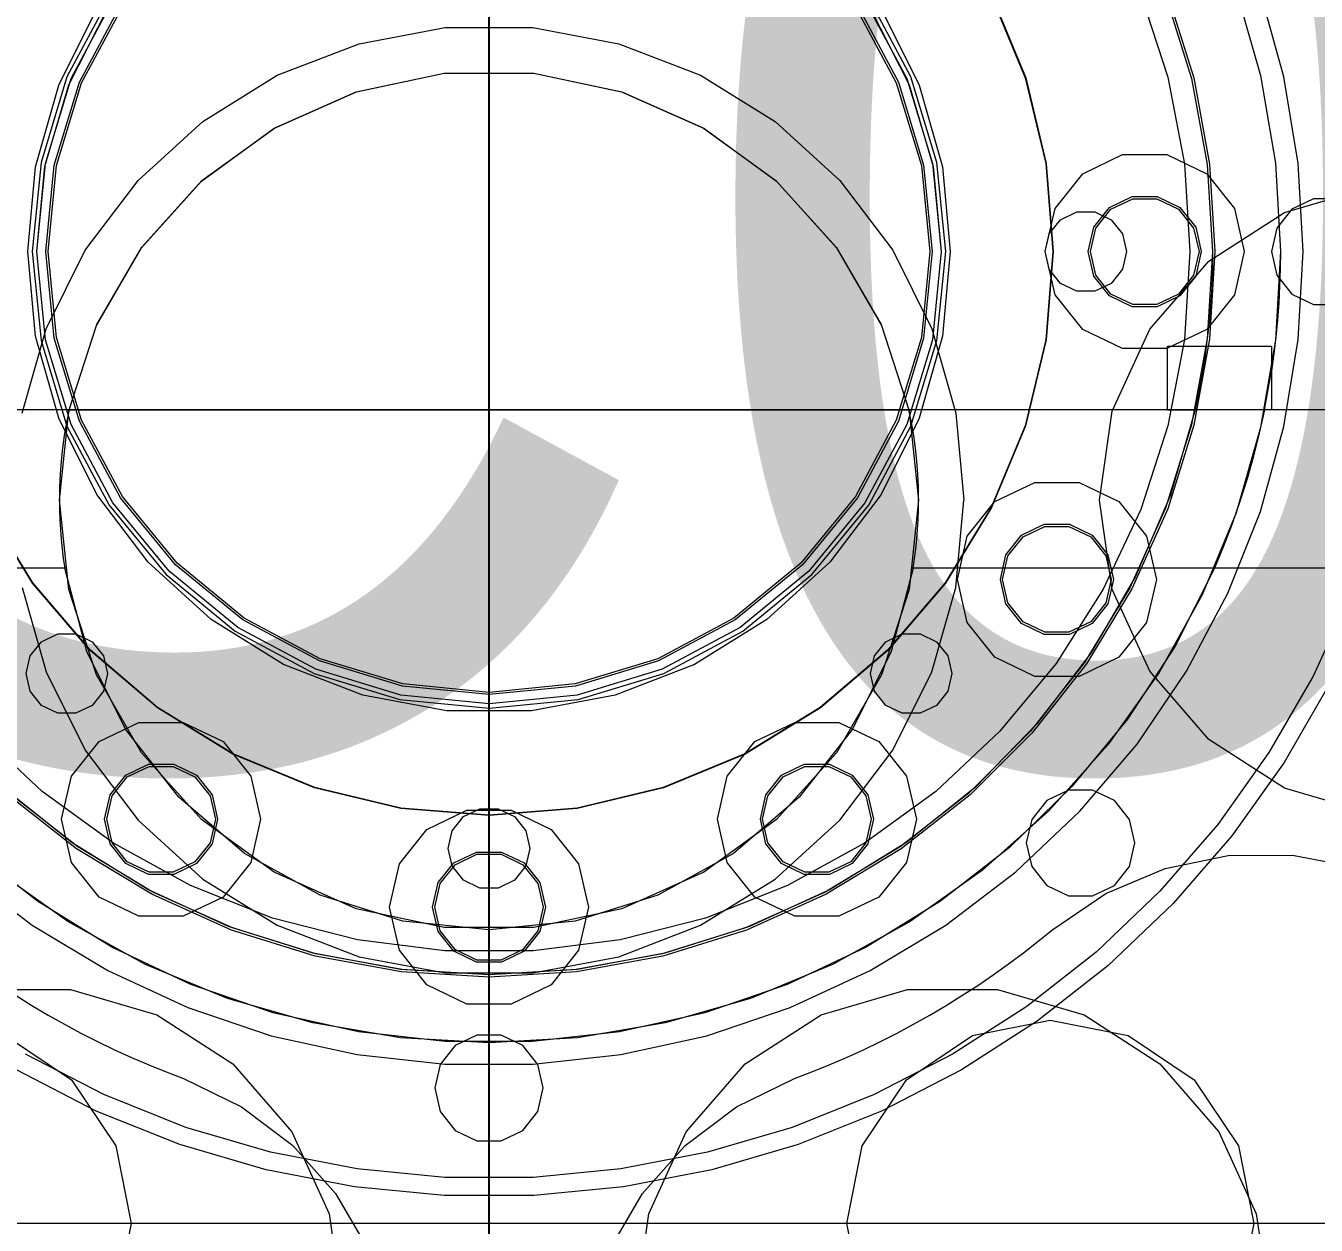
# Model space of a CAD drawing. Header units: millimetres. Extents: x -191664 to 191490, y -197311 to 10263.
# Drawn here: x 25225.8 to 25511.1, y 1509.6 to 1774.9 of the extents above; entities that cross this region are included whole.
import ezdxf

# ---------------------------------------------------------------- set-up
doc = ezdxf.new("R2010")
doc.units = ezdxf.units.MM
for name, color, linetype, lineweight in [('COTAS_O', 1, 'Continuous', 0), ('COTAS_P', 1, 'Continuous', 0), ('COTAS_USUARIO', 1, 'Continuous', 0), ('lateral_briquetadora', 7, 'Continuous', 0), ('TEXTOS', 4, 'Continuous', 0)]:
    doc.layers.add(name, color=color, linetype=linetype, lineweight=lineweight)
doc.dimstyles.new('PLANTA_100', dxfattribs={"dimtxt": 250, "dimasz": 150, "dimexe": 150, "dimexo": 80, "dimgap": 100, "dimtad": 1, "dimtih": 1, "dimtoh": 1, "dimdec": 1, "dimdsep": 46, "dimcen": 0.09, "dimclrd": 1, "dimclre": 1, "dimclrt": 1, "dimadec": 0, "dimazin": 0, "dimtfac": 1, "dimtdec": 4, "dimtofl": 0, "dimtmove": 0, "dimatfit": 3, "dimfxl": 1, "dimtolj": 1, "dimtzin": 0, "dimarcsym": 0})

# ---------------------------------------------------------------- blocks, each defined once
blk = doc.blocks.new('*D7')
at = {"layer": 'COTAS_P', "color": 1, "lineweight": -2, "transparency": 16777216}
for p, q in [((25334.81, 3271.57), (25080.53, 4103.58)), ((16187.4, 1228.91), (24980.92, 3916.29)), ((16254.38, 496.51), (16000.11, 1328.52))]:
    blk.add_line(p, q, dxfattribs=at)
at = {"layer": 'COTAS_P', "color": 1, "transparency": 16777216}
for points in [[(24973.62, 3940.2), (24988.23, 3892.38), (25124.37, 3960.13)], [(16180.1, 1252.82), (16194.71, 1205), (16043.95, 1185.07)]]:
    blk.add_solid(points, dxfattribs=at)
at = {"layer": 'Defpoints', "color": 0, "transparency": 16777216}
for p in [(25124.37, 3960.13), (25358.19, 3195.06), (16277.76, 420)]:
    blk.add_point(p, dxfattribs=at)
blk = doc.blocks.new('*D8')
at = {"layer": 'COTAS_P', "color": 1, "lineweight": -2, "transparency": 16777216}
for p, q in [((25128.19, 1262), (25128.19, 2132)), ((27628.19, 1262), (27628.19, 2132)), ((25278.19, 1982), (27478.19, 1982))]:
    blk.add_line(p, q, dxfattribs=at)
at = {"layer": 'COTAS_P', "color": 1, "transparency": 16777216}
for points in [[(25278.19, 2007), (25278.19, 1957), (25128.19, 1982)], [(27478.19, 2007), (27478.19, 1957), (27628.19, 1982)]]:
    blk.add_solid(points, dxfattribs=at)
at = {"layer": 'Defpoints', "color": 0, "transparency": 16777216}
for p in [(27628.19, 1982), (25128.19, 1182), (27628.19, 1182)]:
    blk.add_point(p, dxfattribs=at)
blk = doc.blocks.new('*D18')
at = {"layer": 'COTAS_O', "color": 1, "lineweight": -2, "transparency": 16777216}
for p, q in [((24708.19, 2300), (25478.19, 2300)), ((25328.19, 150), (25328.19, 2150)), ((24708.19, 0), (25478.19, 0))]:
    blk.add_line(p, q, dxfattribs=at)
at = {"layer": 'COTAS_O', "color": 1, "transparency": 16777216}
for points in [[(25303.19, 2150), (25353.19, 2150), (25328.19, 2300)], [(25303.19, 150), (25353.19, 150), (25328.19, 0)]]:
    blk.add_solid(points, dxfattribs=at)
at = {"layer": 'Defpoints', "color": 0, "transparency": 16777216}
for p in [(24628.19, 2300), (25328.19, 2300), (24628.19, 0)]:
    blk.add_point(p, dxfattribs=at)
blk = doc.blocks.new('*D101')
at = {"layer": 'COTAS_USUARIO', "color": 1, "lineweight": -2, "transparency": 16777216}
for p, q in [((25328.19, 1805), (25328.19, 3075)), ((26128.19, 1805), (26128.19, 3075)), ((25478.19, 2925), (25978.19, 2925))]:
    blk.add_line(p, q, dxfattribs=at)
at = {"layer": 'COTAS_USUARIO', "color": 1, "transparency": 16777216}
for points in [[(25478.19, 2950), (25478.19, 2900), (25328.19, 2925)], [(25978.19, 2950), (25978.19, 2900), (26128.19, 2925)]]:
    blk.add_solid(points, dxfattribs=at)
at = {"layer": 'Defpoints', "color": 0, "transparency": 16777216}
for p in [(26128.19, 2925), (25328.19, 1725), (26128.19, 1725)]:
    blk.add_point(p, dxfattribs=at)

msp = doc.modelspace()

# ---------------------------------------------------------------- linework, layer by layer
at = {"layer": 'lateral_briquetadora', "color": 9, "true_color": 0xb9c3c2}
for p, q in [((25244.21, 1781.11), (25234.87, 1763.65)), ((25235.8, 1763.27), (25245.04, 1780.56)), ((25411.33, 1780.56), (25420.57, 1763.27)), ((25421.5, 1763.65), (25412.17, 1781.11)), ((25439.31, 1781.47), (25446.76, 1763.43)), ((25439.41, 1781.49), (25446.86, 1763.45)), ((25472.3, 1782.06), (25478.32, 1763.55)), ((25478.26, 1781.91), (25484.02, 1763.41)), ((25503.98, 1763.69), (25498.76, 1782.47)), ((25233.07, 1761.85), (25241.46, 1778.7)), ((25235.25, 1761.91), (25243.84, 1778.72)), ((25237.65, 1762.5), (25246.7, 1779.45)), ((25238.11, 1762.31), (25247.12, 1779.17)), ((25409.25, 1779.17), (25418.26, 1762.31)), ((25409.67, 1779.45), (25418.73, 1762.5)), ((25412.53, 1778.72), (25421.12, 1761.91)), ((25414.91, 1778.7), (25423.3, 1761.85)), ((25299.45, 1770.99), (25318.5, 1774.55)), ((25318.5, 1774.55), (25337.87, 1774.55)), ((25337.87, 1774.55), (25356.92, 1770.99)), ((25281.38, 1763.99), (25299.45, 1770.99)), ((25356.92, 1770.99), (25374.99, 1763.99)), ((25234.87, 1763.65), (25229.13, 1744.7)), ((25264.91, 1753.79), (25281.38, 1763.99)), ((25374.99, 1763.99), (25391.46, 1753.79)), ((25427.25, 1744.7), (25421.5, 1763.65)), ((25446.76, 1763.43), (25451.31, 1744.46)), ((25446.86, 1763.45), (25451.41, 1744.46)), ((25478.32, 1763.55), (25481.96, 1744.43)), ((25484.02, 1763.41), (25487.52, 1744.35)), ((25507.13, 1744.46), (25503.98, 1763.69)), ((25227.92, 1743.74), (25233.07, 1761.85)), ((25229.97, 1743.79), (25235.25, 1761.91)), ((25230.11, 1744.51), (25235.8, 1763.27)), ((25232.07, 1744.12), (25237.65, 1762.5)), ((25232.56, 1744.02), (25238.11, 1762.31)), ((25418.26, 1762.31), (25423.81, 1744.02)), ((25418.73, 1762.5), (25424.3, 1744.12)), ((25420.57, 1763.27), (25426.27, 1744.51)), ((25421.12, 1761.91), (25426.41, 1743.79)), ((25423.3, 1761.85), (25428.45, 1743.74)), ((25250.59, 1740.74), (25264.91, 1753.79)), ((25391.46, 1753.79), (25405.78, 1740.74)), ((25459.47, 1742.2), (25468.29, 1746.45)), ((25468.29, 1746.45), (25478.08, 1746.45)), ((25478.08, 1746.45), (25486.9, 1742.2)), ((25226.19, 1725), (25227.92, 1743.74)), ((25229.13, 1744.7), (25227.19, 1725)), ((25228.19, 1725), (25230.11, 1744.51)), ((25228.19, 1725), (25229.97, 1743.79)), ((25230.19, 1725), (25232.07, 1744.12)), ((25230.69, 1725), (25232.56, 1744.02)), ((25423.81, 1744.02), (25425.69, 1725)), ((25424.3, 1744.12), (25426.19, 1725)), ((25426.27, 1744.51), (25428.19, 1725)), ((25426.41, 1743.79), (25428.19, 1725)), ((25429.19, 1725), (25427.25, 1744.7)), ((25428.45, 1743.74), (25430.19, 1725)), ((25451.31, 1744.46), (25452.84, 1725)), ((25451.41, 1744.46), (25452.94, 1725)), ((25481.96, 1744.43), (25483.19, 1725)), ((25487.52, 1744.35), (25488.69, 1725)), ((25508.19, 1725), (25507.13, 1744.46)), ((25238.91, 1725.28), (25250.59, 1740.74)), ((25405.78, 1740.74), (25417.46, 1725.28)), ((25453.37, 1734.55), (25459.47, 1742.2)), ((25486.9, 1742.2), (25493.01, 1734.55)), ((25504.11, 1733.67), (25523.22, 1739.29)), ((25465.39, 1734.77), (25470.41, 1737.19)), ((25465.7, 1734.38), (25470.52, 1736.7)), ((25470.41, 1737.19), (25475.97, 1737.19)), ((25470.52, 1736.7), (25475.86, 1736.7)), ((25475.86, 1736.7), (25480.67, 1734.38)), ((25475.97, 1737.19), (25480.98, 1734.77)), ((25510.52, 1736.7), (25505.7, 1734.38)), ((25515.86, 1736.7), (25510.52, 1736.7)), ((25451.19, 1725), (25453.37, 1734.55)), ((25452.08, 1728.9), (25454.58, 1732.04)), ((25454.58, 1732.04), (25458.18, 1733.77)), ((25458.18, 1733.77), (25462.19, 1733.77)), ((25461.92, 1730.42), (25465.39, 1734.77)), ((25462.19, 1733.77), (25465.8, 1732.04)), ((25462.37, 1730.21), (25465.7, 1734.38)), ((25465.8, 1732.04), (25468.3, 1728.9)), ((25480.67, 1734.38), (25484, 1730.21)), ((25480.98, 1734.77), (25484.45, 1730.42)), ((25487.35, 1722.9), (25504.11, 1733.67)), ((25493.01, 1734.55), (25495.19, 1725)), ((25505.7, 1734.38), (25502.37, 1730.21)), ((25460.69, 1725), (25461.92, 1730.42)), ((25461.19, 1725), (25462.37, 1730.21)), ((25484, 1730.21), (25485.19, 1725)), ((25484.45, 1730.42), (25485.69, 1725)), ((25502.37, 1730.21), (25501.19, 1725)), ((25451.19, 1725), (25452.08, 1728.9)), ((25468.3, 1728.9), (25469.19, 1725)), ((25227.92, 1706.26), (25226.19, 1725)), ((25227.19, 1725), (25229.13, 1705.3)), ((25230.11, 1705.49), (25228.19, 1725)), ((25232.07, 1705.88), (25230.19, 1725)), ((25230.28, 1707.93), (25238.91, 1725.28)), ((25232.56, 1705.98), (25230.69, 1725)), ((25417.46, 1725.28), (25426.1, 1707.93)), ((25425.69, 1725), (25423.81, 1705.98)), ((25426.19, 1725), (25424.3, 1705.88)), ((25428.19, 1725), (25426.27, 1705.49)), ((25427.25, 1705.3), (25429.19, 1725)), ((25430.19, 1725), (25428.45, 1706.26)), ((25453.37, 1715.45), (25451.19, 1725)), ((25452.08, 1721.1), (25451.19, 1725)), ((25452.84, 1725), (25451.3, 1705.5)), ((25452.94, 1725), (25451.4, 1705.48)), ((25461.92, 1719.58), (25460.69, 1725)), ((25462.37, 1719.79), (25461.19, 1725)), ((25469.19, 1725), (25468.3, 1721.1)), ((25483.19, 1725), (25481.96, 1705.57)), ((25485.19, 1725), (25484, 1719.79)), ((25485.69, 1725), (25484.45, 1719.58)), ((25488.69, 1725), (25487.52, 1705.65)), ((25495.19, 1725), (25493.01, 1715.45)), ((25501.19, 1725), (25502.37, 1719.79)), ((25507.13, 1705.54), (25508.19, 1725)), ((25454.58, 1717.96), (25452.08, 1721.1)), ((25468.3, 1721.1), (25465.8, 1717.96)), ((25474.3, 1707.84), (25487.35, 1722.9)), ((25458.18, 1716.23), (25454.58, 1717.96)), ((25465.39, 1715.23), (25461.92, 1719.58)), ((25465.8, 1717.96), (25462.19, 1716.23)), ((25465.7, 1715.62), (25462.37, 1719.79)), ((25484, 1719.79), (25480.67, 1715.62)), ((25484.45, 1719.58), (25480.98, 1715.23)), ((25502.37, 1719.79), (25505.7, 1715.62)), ((25459.47, 1707.8), (25453.37, 1715.45)), ((25462.19, 1716.23), (25458.18, 1716.23)), ((25470.41, 1712.81), (25465.39, 1715.23)), ((25470.52, 1713.3), (25465.7, 1715.62)), ((25480.67, 1715.62), (25475.86, 1713.3)), ((25480.98, 1715.23), (25475.97, 1712.81)), ((25493.01, 1715.45), (25486.9, 1707.8)), ((25505.7, 1715.62), (25510.52, 1713.3)), ((25475.97, 1712.81), (25470.41, 1712.81)), ((25475.86, 1713.3), (25470.52, 1713.3)), ((25510.52, 1713.3), (25515.86, 1713.3)), ((25224.97, 1689.29), (25230.28, 1707.93)), ((25426.1, 1707.93), (25431.4, 1689.29)), ((25468.29, 1703.55), (25459.47, 1707.8)), ((25466.02, 1689.72), (25474.3, 1707.84)), ((25486.9, 1707.8), (25478.08, 1703.55)), ((25233.07, 1688.15), (25227.92, 1706.26)), ((25229.13, 1705.3), (25234.87, 1686.35)), ((25235.8, 1686.73), (25230.11, 1705.49)), ((25237.65, 1687.5), (25232.07, 1705.88)), ((25238.11, 1687.69), (25232.56, 1705.98)), ((25423.81, 1705.98), (25418.26, 1687.69)), ((25424.3, 1705.88), (25418.73, 1687.5)), ((25426.27, 1705.49), (25420.57, 1686.73)), ((25421.5, 1686.35), (25427.25, 1705.3)), ((25428.45, 1706.26), (25423.3, 1688.15)), ((25451.3, 1705.5), (25446.74, 1686.48)), ((25451.4, 1705.48), (25446.83, 1686.45)), ((25478.08, 1703.55), (25468.29, 1703.55)), ((25481.96, 1705.57), (25478.32, 1686.45)), ((25487.52, 1705.65), (25484.02, 1686.59)), ((25503.98, 1686.31), (25507.13, 1705.54)), ((25431.4, 1689.29), (25433.19, 1670)), ((25463.19, 1670), (25466.02, 1689.72)), ((25241.46, 1671.3), (25233.07, 1688.15)), ((25234.87, 1686.35), (25244.21, 1668.89)), ((25245.04, 1669.44), (25235.8, 1686.73)), ((25246.7, 1670.55), (25237.65, 1687.5)), ((25247.12, 1670.83), (25238.11, 1687.69)), ((25418.26, 1687.69), (25409.25, 1670.83)), ((25418.73, 1687.5), (25409.67, 1670.55)), ((25420.57, 1686.73), (25411.33, 1669.44)), ((25412.17, 1668.89), (25421.5, 1686.35)), ((25423.3, 1688.15), (25414.91, 1671.3)), ((25446.74, 1686.48), (25439.25, 1668.41)), ((25446.83, 1686.45), (25439.34, 1668.36)), ((25478.32, 1686.45), (25472.3, 1667.94)), ((25484.02, 1686.59), (25478.26, 1668.09)), ((25498.76, 1667.53), (25503.98, 1686.31)), ((25440.04, 1669.7), (25448.86, 1673.95)), ((25448.86, 1673.95), (25458.66, 1673.95)), ((25458.66, 1673.95), (25467.48, 1669.7)), ((25252.81, 1656.28), (25241.46, 1671.3)), ((25257.48, 1654.29), (25245.04, 1669.44)), ((25258.89, 1655.7), (25246.7, 1670.55)), ((25259.24, 1656.06), (25247.12, 1670.83)), ((25409.25, 1670.83), (25397.13, 1656.06)), ((25409.67, 1670.55), (25397.48, 1655.7)), ((25411.33, 1669.44), (25398.9, 1654.29)), ((25414.91, 1671.3), (25403.57, 1656.28)), ((25431.4, 1650.71), (25433.19, 1670)), ((25433.94, 1662.05), (25440.04, 1669.7)), ((25466.02, 1650.28), (25463.19, 1670)), ((25467.48, 1669.7), (25473.58, 1662.05)), ((25227.26, 1651.67), (25217.03, 1668.36)), ((25227.34, 1651.73), (25217.12, 1668.41)), ((25244.21, 1668.89), (25256.77, 1653.58)), ((25399.6, 1653.58), (25412.17, 1668.89)), ((25439.25, 1668.41), (25429.03, 1651.73)), ((25439.34, 1668.36), (25429.11, 1651.67)), ((25472.3, 1667.94), (25464.01, 1650.33)), ((25478.26, 1668.09), (25470.3, 1650.41)), ((25491.55, 1649.42), (25498.76, 1667.53)), ((25445.97, 1662.27), (25450.98, 1664.69)), ((25446.28, 1661.88), (25451.09, 1664.2)), ((25450.98, 1664.69), (25456.54, 1664.69)), ((25451.09, 1664.2), (25456.43, 1664.2)), ((25456.43, 1664.2), (25461.24, 1661.88)), ((25456.54, 1664.69), (25461.55, 1662.27)), ((25431.76, 1652.5), (25433.94, 1662.05)), ((25442.5, 1657.92), (25445.97, 1662.27)), ((25442.95, 1657.71), (25446.28, 1661.88)), ((25461.24, 1661.88), (25464.57, 1657.71)), ((25461.55, 1662.27), (25465.02, 1657.92)), ((25473.58, 1662.05), (25475.76, 1652.5)), ((25441.26, 1652.5), (25442.5, 1657.92)), ((25465.02, 1657.92), (25466.26, 1652.5)), ((25266.72, 1643.6), (25252.81, 1656.28)), ((25273.74, 1643.52), (25258.89, 1655.7)), ((25274.02, 1643.93), (25259.24, 1656.06)), ((25397.13, 1656.06), (25382.35, 1643.93)), ((25397.48, 1655.7), (25382.63, 1643.52)), ((25403.57, 1656.28), (25389.66, 1643.6)), ((25441.76, 1652.5), (25442.95, 1657.71)), ((25464.57, 1657.71), (25465.76, 1652.5)), ((25256.77, 1653.58), (25272.07, 1641.02)), ((25272.63, 1641.85), (25257.48, 1654.29)), ((25398.9, 1654.29), (25383.74, 1641.85)), ((25384.3, 1641.02), (25399.6, 1653.58)), ((25433.94, 1642.95), (25431.76, 1652.5)), ((25442.5, 1647.08), (25441.26, 1652.5)), ((25442.95, 1647.29), (25441.76, 1652.5)), ((25465.76, 1652.5), (25464.57, 1647.29)), ((25466.26, 1652.5), (25465.02, 1647.08)), ((25475.76, 1652.5), (25473.58, 1642.95)), ((25224.97, 1650.71), (25230.28, 1632.07)), ((25239.98, 1636.79), (25227.26, 1651.67)), ((25240.05, 1636.86), (25227.34, 1651.73)), ((25429.03, 1651.73), (25416.33, 1636.86)), ((25429.11, 1651.67), (25416.4, 1636.79)), ((25426.1, 1632.07), (25431.4, 1650.71)), ((25464.01, 1650.33), (25453.58, 1633.89)), ((25470.3, 1650.41), (25460.28, 1633.83)), ((25474.3, 1632.16), (25466.02, 1650.28)), ((25482.42, 1632.2), (25491.55, 1649.42)), ((25445.97, 1642.73), (25442.5, 1647.08)), ((25446.28, 1643.12), (25442.95, 1647.29)), ((25464.57, 1647.29), (25461.24, 1643.12)), ((25465.02, 1647.08), (25461.55, 1642.73)), ((25518.5, 1648.81), (25510.4, 1631.06)), ((25282.72, 1633.69), (25266.72, 1643.6)), ((25290.87, 1634.92), (25274.02, 1643.93)), ((25382.35, 1643.93), (25365.5, 1634.92)), ((25389.66, 1643.6), (25373.65, 1633.69)), ((25272.07, 1641.02), (25289.54, 1631.69)), ((25289.92, 1632.61), (25272.63, 1641.85)), ((25290.68, 1634.46), (25273.74, 1643.52)), ((25382.63, 1643.52), (25365.69, 1634.46)), ((25383.74, 1641.85), (25366.45, 1632.61)), ((25366.84, 1631.69), (25384.3, 1641.02)), ((25440.04, 1635.3), (25433.94, 1642.95)), ((25450.98, 1640.31), (25445.97, 1642.73)), ((25451.09, 1640.8), (25446.28, 1643.12)), ((25456.43, 1640.8), (25451.09, 1640.8)), ((25461.24, 1643.12), (25456.43, 1640.8)), ((25461.55, 1642.73), (25456.54, 1640.31)), ((25473.58, 1642.95), (25467.48, 1635.3)), ((25226.74, 1635.57), (25229.24, 1638.7)), ((25229.24, 1638.7), (25232.85, 1640.44)), ((25232.85, 1640.44), (25236.85, 1640.44)), ((25236.85, 1640.44), (25240.46, 1638.7)), ((25240.46, 1638.7), (25242.96, 1635.57)), ((25413.42, 1635.57), (25415.91, 1638.7)), ((25415.91, 1638.7), (25419.52, 1640.44)), ((25419.52, 1640.44), (25423.53, 1640.44)), ((25423.53, 1640.44), (25427.14, 1638.7)), ((25427.14, 1638.7), (25429.63, 1635.57)), ((25456.54, 1640.31), (25450.98, 1640.31)), ((25225.85, 1631.66), (25226.74, 1635.57)), ((25254.86, 1624.08), (25239.98, 1636.79)), ((25254.92, 1624.16), (25240.05, 1636.86)), ((25242.96, 1635.57), (25243.85, 1631.66)), ((25416.33, 1636.86), (25401.45, 1624.16)), ((25416.4, 1636.79), (25401.51, 1624.08)), ((25412.52, 1631.66), (25413.42, 1635.57)), ((25429.63, 1635.57), (25430.52, 1631.66)), ((25448.86, 1631.05), (25440.04, 1635.3)), ((25467.48, 1635.3), (25458.66, 1631.05)), ((25300.27, 1626.89), (25282.72, 1633.69)), ((25308.68, 1626.92), (25289.92, 1632.61)), ((25309.07, 1628.88), (25290.68, 1634.46)), ((25309.17, 1629.37), (25290.87, 1634.92)), ((25365.5, 1634.92), (25347.21, 1629.37)), ((25365.69, 1634.46), (25347.31, 1628.88)), ((25366.45, 1632.61), (25347.7, 1626.92)), ((25373.65, 1633.69), (25356.1, 1626.89)), ((25453.58, 1633.89), (25441.18, 1618.9)), ((25460.28, 1633.83), (25448.32, 1618.57)), ((25471.48, 1616.07), (25482.42, 1632.2)), ((25487.35, 1617.1), (25474.3, 1632.16)), ((25226.74, 1627.76), (25225.85, 1631.66)), ((25230.28, 1632.07), (25238.91, 1614.72)), ((25243.85, 1631.66), (25242.96, 1627.76)), ((25289.54, 1631.69), (25308.48, 1625.94)), ((25328.19, 1627.5), (25309.17, 1629.37)), ((25347.21, 1629.37), (25328.19, 1627.5)), ((25347.89, 1625.94), (25366.84, 1631.69)), ((25413.42, 1627.76), (25412.52, 1631.66)), ((25417.46, 1614.72), (25426.1, 1632.07)), ((25430.52, 1631.66), (25429.63, 1627.76)), ((25458.66, 1631.05), (25448.86, 1631.05)), ((25510.4, 1631.06), (25500.64, 1614.17)), ((25229.24, 1624.63), (25226.74, 1627.76)), ((25242.96, 1627.76), (25240.46, 1624.63)), ((25318.78, 1623.44), (25300.27, 1626.89)), ((25328.19, 1625), (25308.68, 1626.92)), ((25328.19, 1627), (25309.07, 1628.88)), ((25347.31, 1628.88), (25328.19, 1627)), ((25347.7, 1626.92), (25328.19, 1625)), ((25356.1, 1626.89), (25337.6, 1623.44)), ((25415.91, 1624.63), (25413.42, 1627.76)), ((25429.63, 1627.76), (25427.14, 1624.63)), ((25513.95, 1629.23), (25504.01, 1612.01)), ((25232.85, 1622.89), (25229.24, 1624.63)), ((25240.46, 1624.63), (25236.85, 1622.89)), ((25271.55, 1613.85), (25254.86, 1624.08)), ((25271.6, 1613.94), (25254.92, 1624.16)), ((25308.48, 1625.94), (25328.19, 1624)), ((25328.19, 1624), (25347.89, 1625.94)), ((25401.45, 1624.16), (25384.78, 1613.94)), ((25401.51, 1624.08), (25384.82, 1613.85)), ((25419.52, 1622.89), (25415.91, 1624.63)), ((25427.14, 1624.63), (25423.53, 1622.89)), ((25236.85, 1622.89), (25232.85, 1622.89)), ((25241.97, 1616.63), (25250.79, 1620.87)), ((25250.79, 1620.87), (25260.58, 1620.87)), ((25260.58, 1620.87), (25269.4, 1616.63)), ((25337.6, 1623.44), (25318.78, 1623.44)), ((25386.97, 1616.63), (25395.79, 1620.87)), ((25395.79, 1620.87), (25405.58, 1620.87)), ((25405.58, 1620.87), (25414.4, 1616.63)), ((25423.53, 1622.89), (25419.52, 1622.89)), ((25229.39, 1605.57), (25215.2, 1618.9)), ((25441.18, 1618.9), (25426.99, 1605.57)), ((25448.32, 1618.57), (25434.62, 1604.86)), ((25235.87, 1608.97), (25241.97, 1616.63)), ((25269.4, 1616.63), (25275.51, 1608.97)), ((25380.87, 1608.97), (25386.97, 1616.63)), ((25414.4, 1616.63), (25420.51, 1608.97)), ((25458.87, 1601.21), (25471.48, 1616.07)), ((25504.11, 1606.33), (25487.35, 1617.1)), ((25238.91, 1614.72), (25250.59, 1599.26)), ((25289.64, 1606.36), (25271.55, 1613.85)), ((25289.67, 1606.45), (25271.6, 1613.94)), ((25384.78, 1613.94), (25366.71, 1606.45)), ((25384.82, 1613.85), (25366.74, 1606.36)), ((25405.78, 1599.26), (25417.46, 1614.72)), ((25500.64, 1614.17), (25489.33, 1598.28)), ((25247.89, 1609.2), (25252.91, 1611.61)), ((25248.2, 1608.81), (25253.02, 1611.13)), ((25252.91, 1611.61), (25258.47, 1611.61)), ((25253.02, 1611.13), (25258.36, 1611.13)), ((25258.36, 1611.13), (25263.17, 1608.81)), ((25258.47, 1611.61), (25263.48, 1609.2)), ((25392.89, 1609.2), (25397.91, 1611.61)), ((25393.2, 1608.81), (25398.02, 1611.13)), ((25397.91, 1611.61), (25403.47, 1611.61)), ((25398.02, 1611.13), (25403.36, 1611.13)), ((25403.36, 1611.13), (25408.17, 1608.81)), ((25403.47, 1611.61), (25408.48, 1609.2)), ((25504.01, 1612.01), (25492.47, 1595.8)), ((25233.69, 1599.43), (25235.87, 1608.97)), ((25244.42, 1604.85), (25247.89, 1609.2)), ((25244.87, 1604.63), (25248.2, 1608.81)), ((25263.17, 1608.81), (25266.5, 1604.63)), ((25263.48, 1609.2), (25266.95, 1604.85)), ((25275.51, 1608.97), (25277.69, 1599.43)), ((25308.69, 1601.88), (25289.67, 1606.45)), ((25366.71, 1606.45), (25347.69, 1601.88)), ((25378.69, 1599.43), (25380.87, 1608.97)), ((25389.42, 1604.85), (25392.89, 1609.2)), ((25389.87, 1604.63), (25393.2, 1608.81)), ((25408.17, 1608.81), (25411.5, 1604.63)), ((25408.48, 1609.2), (25411.95, 1604.85)), ((25420.51, 1608.97), (25422.69, 1599.43)), ((25237.01, 1592.91), (25221.76, 1604.86)), ((25245.13, 1594.13), (25229.39, 1605.57)), ((25243.19, 1599.43), (25244.42, 1604.85)), ((25243.69, 1599.43), (25244.87, 1604.63)), ((25266.5, 1604.63), (25267.69, 1599.43)), ((25266.95, 1604.85), (25268.19, 1599.43)), ((25308.67, 1601.79), (25289.64, 1606.36)), ((25366.74, 1606.36), (25347.7, 1601.79)), ((25388.19, 1599.43), (25389.42, 1604.85)), ((25388.69, 1599.43), (25389.87, 1604.63)), ((25426.99, 1605.57), (25411.24, 1594.13)), ((25411.5, 1604.63), (25412.69, 1599.43)), ((25411.95, 1604.85), (25413.19, 1599.43)), ((25434.62, 1604.86), (25419.36, 1592.91)), ((25456.33, 1605.88), (25451.52, 1603.57)), ((25461.67, 1605.88), (25456.33, 1605.88)), ((25466.48, 1603.57), (25461.67, 1605.88)), ((25523.22, 1600.71), (25504.11, 1606.33)), ((25328.19, 1600.25), (25308.67, 1601.79)), ((25328.19, 1600.35), (25308.69, 1601.88)), ((25314.47, 1597.2), (25323.29, 1601.45)), ((25322.58, 1600.04), (25326.18, 1601.77)), ((25323.29, 1601.45), (25333.08, 1601.45)), ((25326.18, 1601.77), (25330.19, 1601.77)), ((25347.69, 1601.88), (25328.19, 1600.35)), ((25347.7, 1601.79), (25328.19, 1600.25)), ((25330.19, 1601.77), (25333.8, 1600.04)), ((25333.08, 1601.45), (25341.9, 1597.2)), ((25444.72, 1587.81), (25458.87, 1601.21)), ((25451.52, 1603.57), (25448.19, 1599.39)), ((25469.81, 1599.39), (25466.48, 1603.57)), ((25235.87, 1589.88), (25233.69, 1599.43)), ((25244.42, 1594), (25243.19, 1599.43)), ((25244.87, 1594.22), (25243.69, 1599.43)), ((25250.59, 1599.26), (25264.91, 1586.21)), ((25267.69, 1599.43), (25266.5, 1594.22)), ((25268.19, 1599.43), (25266.95, 1594)), ((25277.69, 1599.43), (25275.51, 1589.88)), ((25320.08, 1596.9), (25322.58, 1600.04)), ((25333.8, 1600.04), (25336.3, 1596.9)), ((25380.87, 1589.88), (25378.69, 1599.43)), ((25389.42, 1594), (25388.19, 1599.43)), ((25389.87, 1594.22), (25388.69, 1599.43)), ((25391.46, 1586.21), (25405.78, 1599.26)), ((25412.69, 1599.43), (25411.5, 1594.22)), ((25413.19, 1599.43), (25411.95, 1594)), ((25422.69, 1599.43), (25420.51, 1589.88)), ((25448.19, 1599.39), (25447, 1594.19)), ((25471, 1594.19), (25469.81, 1599.39)), ((25489.33, 1598.28), (25476.55, 1583.53)), ((25308.37, 1589.55), (25314.47, 1597.2)), ((25319.19, 1593), (25320.08, 1596.9)), ((25336.3, 1596.9), (25337.19, 1593)), ((25341.9, 1597.2), (25348.01, 1589.55)), ((25492.47, 1595.8), (25479.45, 1580.77)), ((25253.6, 1582.88), (25237.01, 1592.91)), ((25247.89, 1589.65), (25244.42, 1594)), ((25248.2, 1590.04), (25244.87, 1594.22)), ((25262.19, 1584.75), (25245.13, 1594.13)), ((25266.5, 1594.22), (25263.17, 1590.04)), ((25266.95, 1594), (25263.48, 1589.65)), ((25320.08, 1589.1), (25319.19, 1593)), ((25320.39, 1589.77), (25325.41, 1592.19)), ((25325.41, 1592.19), (25330.97, 1592.19)), ((25330.97, 1592.19), (25335.98, 1589.77)), ((25337.19, 1593), (25336.3, 1589.1)), ((25392.89, 1589.65), (25389.42, 1594)), ((25393.2, 1590.04), (25389.87, 1594.22)), ((25411.24, 1594.13), (25394.18, 1584.75)), ((25419.36, 1592.91), (25402.77, 1582.88)), ((25411.5, 1594.22), (25408.17, 1590.04)), ((25411.95, 1594), (25408.48, 1589.65)), ((25447, 1594.19), (25448.19, 1588.98)), ((25469.81, 1588.98), (25471, 1594.19)), ((25241.97, 1582.23), (25235.87, 1589.88)), ((25252.91, 1587.24), (25247.89, 1589.65)), ((25253.02, 1587.73), (25248.2, 1590.04)), ((25263.17, 1590.04), (25258.36, 1587.73)), ((25263.48, 1589.65), (25258.47, 1587.24)), ((25275.51, 1589.88), (25269.4, 1582.23)), ((25306.19, 1580), (25308.37, 1589.55)), ((25316.92, 1585.42), (25320.39, 1589.77)), ((25317.37, 1585.21), (25320.7, 1589.38)), ((25320.7, 1589.38), (25325.52, 1591.7)), ((25325.52, 1591.7), (25330.86, 1591.7)), ((25330.86, 1591.7), (25335.67, 1589.38)), ((25335.67, 1589.38), (25339, 1585.21)), ((25335.98, 1589.77), (25339.45, 1585.42)), ((25348.01, 1589.55), (25350.19, 1580)), ((25386.97, 1582.23), (25380.87, 1589.88)), ((25397.91, 1587.24), (25392.89, 1589.65)), ((25398.02, 1587.73), (25393.2, 1590.04)), ((25408.17, 1590.04), (25403.36, 1587.73)), ((25408.48, 1589.65), (25403.47, 1587.24)), ((25420.51, 1589.88), (25414.4, 1582.23)), ((25477.71, 1588.55), (25491.64, 1591.41)), ((25491.64, 1591.41), (25505.85, 1591.5)), ((25505.85, 1591.5), (25519.8, 1588.82)), ((25211.66, 1587.81), (25227.17, 1576.02)), ((25258.47, 1587.24), (25252.91, 1587.24)), ((25258.36, 1587.73), (25253.02, 1587.73)), ((25322.58, 1585.96), (25320.08, 1589.1)), ((25336.3, 1589.1), (25333.8, 1585.96)), ((25403.47, 1587.24), (25397.91, 1587.24)), ((25403.36, 1587.73), (25398.02, 1587.73)), ((25429.2, 1576.02), (25444.72, 1587.81)), ((25448.19, 1588.98), (25451.52, 1584.8)), ((25464.62, 1583.03), (25477.71, 1588.55)), ((25466.48, 1584.8), (25469.81, 1588.98)), ((25280.29, 1577.59), (25262.19, 1584.75)), ((25264.91, 1586.21), (25281.38, 1576.01)), ((25315.69, 1580), (25316.92, 1585.42)), ((25316.19, 1580), (25317.37, 1585.21)), ((25326.18, 1584.23), (25322.58, 1585.96)), ((25330.19, 1584.23), (25326.18, 1584.23)), ((25333.8, 1585.96), (25330.19, 1584.23)), ((25339, 1585.21), (25340.19, 1580)), ((25339.45, 1585.42), (25340.69, 1580)), ((25374.99, 1576.01), (25391.46, 1586.21)), ((25394.18, 1584.75), (25376.08, 1577.59)), ((25451.52, 1584.8), (25456.33, 1582.49)), ((25461.67, 1582.49), (25466.48, 1584.8)), ((25250.79, 1577.98), (25241.97, 1582.23)), ((25271.27, 1574.93), (25253.6, 1582.88)), ((25269.4, 1582.23), (25260.58, 1577.98)), ((25402.77, 1582.88), (25385.1, 1574.93)), ((25395.79, 1577.98), (25386.97, 1582.23)), ((25414.4, 1582.23), (25405.58, 1577.98)), ((25452.85, 1575.05), (25464.62, 1583.03)), ((25456.33, 1582.49), (25461.67, 1582.49)), ((25476.55, 1583.53), (25462.43, 1570.07)), ((25479.45, 1580.77), (25465.05, 1567.05)), ((25260.58, 1577.98), (25250.79, 1577.98)), ((25308.37, 1570.45), (25306.19, 1580)), ((25316.92, 1574.58), (25315.69, 1580)), ((25317.37, 1574.79), (25316.19, 1580)), ((25340.19, 1580), (25339, 1574.79)), ((25340.69, 1580), (25339.45, 1574.58)), ((25350.19, 1580), (25348.01, 1570.45)), ((25405.58, 1577.98), (25395.79, 1577.98)), ((25227.17, 1576.02), (25243.87, 1565.97)), ((25299.14, 1572.75), (25280.29, 1577.59)), ((25281.38, 1576.01), (25299.45, 1569.01)), ((25356.92, 1569.01), (25374.99, 1576.01)), ((25376.08, 1577.59), (25357.23, 1572.75)), ((25412.5, 1565.97), (25429.2, 1576.02)), ((25449.64, 1572.44), (25452.85, 1575.05)), ((25289.78, 1569.16), (25271.27, 1574.93)), ((25318.45, 1570.31), (25299.14, 1572.75)), ((25320.39, 1570.23), (25316.92, 1574.58)), ((25320.7, 1570.62), (25317.37, 1574.79)), ((25339, 1574.79), (25335.67, 1570.62)), ((25339.45, 1574.58), (25335.98, 1570.23)), ((25357.23, 1572.75), (25337.92, 1570.31)), ((25385.1, 1574.93), (25366.6, 1569.16)), ((25446.37, 1569.89), (25449.64, 1572.44)), ((25314.47, 1562.8), (25308.37, 1570.45)), ((25337.92, 1570.31), (25318.45, 1570.31)), ((25325.41, 1567.81), (25320.39, 1570.23)), ((25325.52, 1568.3), (25320.7, 1570.62)), ((25335.67, 1570.62), (25330.86, 1568.3)), ((25335.98, 1570.23), (25330.97, 1567.81)), ((25348.01, 1570.45), (25341.9, 1562.8)), ((25443.05, 1567.42), (25446.37, 1569.89)), ((25462.43, 1570.07), (25447.1, 1558.01)), ((25308.84, 1565.67), (25289.78, 1569.16)), ((25299.45, 1569.01), (25318.5, 1565.45)), ((25330.97, 1567.81), (25325.41, 1567.81)), ((25330.86, 1568.3), (25325.52, 1568.3)), ((25337.87, 1565.45), (25356.92, 1569.01)), ((25366.6, 1569.16), (25347.53, 1565.67)), ((25439.67, 1565.01), (25443.05, 1567.42)), ((25465.05, 1567.05), (25449.42, 1554.75)), ((25243.87, 1565.97), (25261.56, 1557.78)), ((25328.19, 1564.5), (25308.84, 1565.67)), ((25318.5, 1565.45), (25337.87, 1565.45)), ((25347.53, 1565.67), (25328.19, 1564.5)), ((25394.81, 1557.78), (25412.5, 1565.97)), ((25436.25, 1562.68), (25439.67, 1565.01)), ((25215.72, 1561.75), (25235.65, 1561.75)), ((25235.65, 1561.75), (25254.77, 1556.14)), ((25323.29, 1558.55), (25314.47, 1562.8)), ((25341.9, 1562.8), (25333.08, 1558.55)), ((25401.61, 1556.14), (25420.72, 1561.75)), ((25420.72, 1561.75), (25440.65, 1561.75)), ((25432.77, 1560.42), (25436.25, 1562.68)), ((25440.65, 1561.75), (25459.77, 1556.14)), ((25223.6, 1560.42), (25227.12, 1558.23)), ((25227.12, 1558.23), (25230.69, 1556.13)), ((25333.08, 1558.55), (25323.29, 1558.55)), ((25425.69, 1556.13), (25429.25, 1558.23)), ((25429.25, 1558.23), (25432.77, 1560.42)), ((25447.1, 1558.01), (25430.69, 1547.46)), ((25230.69, 1556.13), (25234.3, 1554.09)), ((25254.77, 1556.14), (25271.53, 1545.37)), ((25261.56, 1557.78), (25280.03, 1551.56)), ((25376.34, 1551.56), (25394.81, 1557.78)), ((25384.85, 1545.37), (25401.61, 1556.14)), ((25422.08, 1554.09), (25425.69, 1556.13)), ((25459.77, 1556.14), (25476.53, 1545.37)), ((25234.3, 1554.09), (25237.95, 1552.14)), ((25418.42, 1552.14), (25422.08, 1554.09)), ((25449.42, 1554.75), (25432.69, 1544)), ((25435.09, 1551.58), (25452.31, 1555.01)), ((25452.31, 1555.01), (25469.53, 1551.58)), ((25221.28, 1551.58), (25235.88, 1541.83)), ((25237.95, 1552.14), (25241.64, 1550.26)), ((25241.64, 1550.26), (25245.38, 1548.46)), ((25280.03, 1551.56), (25299.07, 1547.37)), ((25320.7, 1549.38), (25317.37, 1545.21)), ((25325.52, 1551.7), (25320.7, 1549.38)), ((25330.86, 1551.7), (25325.52, 1551.7)), ((25335.67, 1549.38), (25330.86, 1551.7)), ((25339, 1545.21), (25335.67, 1549.38)), ((25357.31, 1547.37), (25376.34, 1551.56)), ((25411, 1548.46), (25414.73, 1550.26)), ((25414.73, 1550.26), (25418.42, 1552.14)), ((25420.49, 1541.83), (25435.09, 1551.58)), ((25469.53, 1551.58), (25484.13, 1541.83)), ((25243.03, 1538.53), (25225.69, 1547.46)), ((25245.38, 1548.46), (25249.15, 1546.74)), ((25249.15, 1546.74), (25252.95, 1545.1)), ((25299.07, 1547.37), (25318.44, 1545.26)), ((25337.93, 1545.26), (25357.31, 1547.37)), ((25403.42, 1545.1), (25407.23, 1546.74)), ((25407.23, 1546.74), (25411, 1548.46)), ((25430.69, 1547.46), (25413.35, 1538.53)), ((25241.36, 1534.89), (25223.69, 1544)), ((25252.95, 1545.1), (25256.79, 1543.54)), ((25271.53, 1545.37), (25284.57, 1530.31)), ((25317.37, 1545.21), (25316.19, 1540)), ((25318.44, 1545.26), (25337.93, 1545.26)), ((25340.19, 1540), (25339, 1545.21)), ((25371.8, 1530.31), (25384.85, 1545.37)), ((25399.58, 1543.54), (25403.42, 1545.1)), ((25432.69, 1544), (25415.01, 1534.89)), ((25476.53, 1545.37), (25489.57, 1530.31)), ((25235.88, 1541.83), (25245.64, 1527.23)), ((25256.79, 1543.54), (25260.66, 1542.06)), ((25260.66, 1542.06), (25273.45, 1535.86)), ((25382.92, 1535.86), (25395.71, 1542.06)), ((25395.71, 1542.06), (25399.58, 1543.54)), ((25410.74, 1527.23), (25420.49, 1541.83)), ((25484.13, 1541.83), (25493.89, 1527.23)), ((25261.14, 1531.27), (25243.03, 1538.53)), ((25316.19, 1540), (25317.37, 1534.79)), ((25339, 1534.79), (25340.19, 1540)), ((25413.35, 1538.53), (25395.24, 1531.27)), ((25273.45, 1535.86), (25284.78, 1527.28)), ((25371.59, 1527.28), (25382.92, 1535.86)), ((25259.83, 1527.49), (25241.36, 1534.89)), ((25317.37, 1534.79), (25320.7, 1530.62)), ((25335.67, 1530.62), (25339, 1534.79)), ((25415.01, 1534.89), (25396.54, 1527.49)), ((25279.86, 1525.78), (25261.14, 1531.27)), ((25284.57, 1530.31), (25292.85, 1512.19)), ((25320.7, 1530.62), (25325.52, 1528.3)), ((25330.86, 1528.3), (25335.67, 1530.62)), ((25363.52, 1512.19), (25371.8, 1530.31)), ((25395.24, 1531.27), (25376.52, 1525.78)), ((25489.57, 1530.31), (25497.85, 1512.19)), ((25245.64, 1527.23), (25249.06, 1510.01)), ((25278.91, 1521.89), (25259.83, 1527.49)), ((25284.78, 1527.28), (25294.22, 1516.65)), ((25325.52, 1528.3), (25330.86, 1528.3)), ((25362.15, 1516.65), (25371.59, 1527.28)), ((25396.54, 1527.49), (25377.46, 1521.89)), ((25407.31, 1510.01), (25410.74, 1527.23)), ((25493.89, 1527.23), (25497.31, 1510.01)), ((25299.01, 1522.09), (25279.86, 1525.78)), ((25376.52, 1525.78), (25357.36, 1522.09)), ((25298.44, 1518.13), (25278.91, 1521.89)), ((25318.43, 1520.23), (25299.01, 1522.09)), ((25357.36, 1522.09), (25337.94, 1520.23)), ((25377.46, 1521.89), (25357.93, 1518.13)), ((25318.24, 1516.24), (25298.44, 1518.13)), ((25337.94, 1520.23), (25318.43, 1520.23)), ((25357.93, 1518.13), (25338.13, 1516.24)), ((25294.22, 1516.65), (25301.4, 1504.39)), ((25338.13, 1516.24), (25318.24, 1516.24)), ((25354.97, 1504.39), (25362.15, 1516.65)), ((25548.19, 1510), (25108.19, 1510)), ((25249.06, 1510.01), (25245.64, 1492.79)), ((25292.85, 1512.19), (25295.69, 1492.46)), ((25360.69, 1492.46), (25363.52, 1512.19)), ((25410.74, 1492.79), (25407.31, 1510.01)), ((25497.31, 1510.01), (25493.89, 1492.79)), ((25497.85, 1512.19), (25500.69, 1492.46))]:
    msp.add_line(p, q, dxfattribs=at)
at = {"layer": 'lateral_briquetadora', "color": 117, "true_color": 0x28865c}
for p, q in [((25477.79, 1781.74), (25483.54, 1763.29)), ((25493.37, 1782.8), (25498.8, 1763.94)), ((25298.83, 1760.35), (25318.26, 1764.48)), ((25298.89, 1760.37), (25318.28, 1764.48)), ((25318.26, 1764.48), (25338.12, 1764.48)), ((25318.28, 1764.48), (25338.1, 1764.48)), ((25338.1, 1764.48), (25357.49, 1760.37)), ((25338.12, 1764.48), (25357.54, 1760.35)), ((25498.8, 1763.94), (25502.09, 1744.59)), ((25483.54, 1763.29), (25487.02, 1744.29)), ((25280.69, 1752.27), (25298.83, 1760.35)), ((25280.77, 1752.32), (25298.89, 1760.37)), ((25357.49, 1760.37), (25375.6, 1752.32)), ((25357.54, 1760.35), (25375.69, 1752.27)), ((25264.62, 1740.6), (25280.69, 1752.27)), ((25264.72, 1740.69), (25280.77, 1752.32)), ((25375.6, 1752.32), (25391.65, 1740.69)), ((25375.69, 1752.27), (25391.75, 1740.6)), ((25487.02, 1744.29), (25488.19, 1725)), ((25502.09, 1744.59), (25503.19, 1725)), ((25251.33, 1725.84), (25264.62, 1740.6)), ((25251.43, 1725.98), (25264.72, 1740.69)), ((25391.65, 1740.69), (25404.94, 1725.98)), ((25391.75, 1740.6), (25405.04, 1725.84)), ((25241.4, 1708.64), (25251.33, 1725.84)), ((25241.49, 1708.84), (25251.43, 1725.98)), ((25404.94, 1725.98), (25414.89, 1708.84)), ((25405.04, 1725.84), (25414.97, 1708.64)), ((25488.19, 1725), (25487.02, 1705.71)), ((25488.19, 1725), (25488.16, 1721.99)), ((25503.19, 1725), (25502.09, 1705.41)), ((25503.19, 1725), (25503.15, 1721.22)), ((25488.16, 1721.99), (25488.07, 1718.98)), ((25503.15, 1721.22), (25503.02, 1717.44)), ((25488.07, 1718.98), (25487.93, 1715.98)), ((25487.93, 1715.98), (25487.73, 1712.98)), ((25503.02, 1717.44), (25502.82, 1713.66)), ((25487.73, 1712.98), (25487.48, 1709.98)), ((25502.82, 1713.66), (25502.53, 1709.89)), ((25487.48, 1709.98), (25487.17, 1706.99)), ((25502.53, 1709.89), (25502.17, 1706.12)), ((25235.26, 1689.75), (25241.4, 1708.64)), ((25235.32, 1690), (25241.49, 1708.84)), ((25414.89, 1708.84), (25421.06, 1690)), ((25414.97, 1708.64), (25421.11, 1689.75)), ((25487.17, 1706.99), (25486.8, 1704)), ((25478.19, 1690), (25478.19, 1704)), ((25486.8, 1704), (25478.19, 1704)), ((25501.19, 1704), (25478.19, 1704)), ((25487.02, 1705.71), (25483.54, 1686.71)), ((25486.8, 1704), (25486.52, 1701.99)), ((25502.09, 1705.41), (25498.8, 1686.06)), ((25501.19, 1704), (25501.19, 1690)), ((25502.17, 1706.12), (25501.72, 1702.36)), ((25486.52, 1701.99), (25486.22, 1699.98)), ((25501.72, 1702.36), (25501.19, 1698.62)), ((25485.89, 1697.97), (25485.53, 1695.97)), ((25486.22, 1699.98), (25485.89, 1697.97)), ((25500.99, 1697.38), (25501.19, 1698.62)), ((25501.19, 1698.62), (25501.19, 1690)), ((25485.53, 1695.97), (25485.15, 1693.98)), ((25500.36, 1693.68), (25500.58, 1694.92)), ((25500.58, 1694.92), (25500.79, 1696.15)), ((25500.79, 1696.15), (25500.99, 1697.38)), ((25485.15, 1693.98), (25484.74, 1691.99)), ((25499.9, 1691.23), (25500.13, 1692.45)), ((25500.13, 1692.45), (25500.36, 1693.68)), ((25818.19, 1690), (24878.19, 1690)), ((25235.32, 1690), (25212.84, 1690)), ((25233.19, 1670), (25235.26, 1689.75)), ((25235.32, 1690), (25234.75, 1687.18)), ((25235.32, 1690), (25421.06, 1690)), ((25421.62, 1687.18), (25421.06, 1690)), ((25655.19, 1690), (25421.06, 1690)), ((25421.11, 1689.75), (25423.19, 1670)), ((25478.19, 1690), (25484.31, 1690)), ((25501.19, 1690), (25478.19, 1690)), ((25484.31, 1690), (25478.85, 1671.15)), ((25484.74, 1691.99), (25484.31, 1690)), ((25499.65, 1690), (25498.52, 1684.87)), ((25499.65, 1690), (25499.9, 1691.23)), ((25858.19, 1690), (25499.65, 1690)), ((25501.19, 1690), (25499.65, 1690)), ((25763.19, 1690), (25501.19, 1690)), ((25234.75, 1687.18), (25234.27, 1684.34)), ((25422.1, 1684.34), (25421.62, 1687.18)), ((25483.54, 1686.71), (25477.79, 1668.26)), ((25234.27, 1684.34), (25233.88, 1681.49)), ((25422.49, 1681.49), (25422.1, 1684.34)), ((25498.8, 1686.06), (25493.37, 1667.2)), ((25498.52, 1684.87), (25497.24, 1679.77)), ((25233.88, 1681.49), (25233.58, 1678.62)), ((25422.79, 1678.62), (25422.49, 1681.49)), ((25233.58, 1678.62), (25233.36, 1675.75)), ((25423.01, 1675.75), (25422.79, 1678.62)), ((25497.24, 1679.77), (25495.81, 1674.72)), ((25233.36, 1675.75), (25233.23, 1672.88)), ((25423.14, 1672.88), (25423.01, 1675.75)), ((25233.23, 1672.88), (25233.19, 1670)), ((25423.19, 1670), (25423.14, 1672.88)), ((25495.81, 1674.72), (25494.22, 1669.71)), ((25233.19, 1670), (25233.21, 1667.85)), ((25235.26, 1650.25), (25233.19, 1670)), ((25423.19, 1670), (25421.11, 1650.25)), ((25423.16, 1667.85), (25423.19, 1670)), ((25478.85, 1671.15), (25471.12, 1653.1)), ((25494.22, 1669.71), (25492.49, 1664.75)), ((25233.21, 1667.85), (25233.28, 1665.7)), ((25423.09, 1665.7), (25423.16, 1667.85)), ((25477.79, 1668.26), (25469.86, 1650.64)), ((25493.37, 1667.2), (25485.86, 1649.07)), ((25233.28, 1665.7), (25233.41, 1663.55)), ((25233.41, 1663.55), (25233.58, 1661.4)), ((25422.8, 1661.4), (25422.97, 1663.55)), ((25422.97, 1663.55), (25423.09, 1665.7)), ((25492.49, 1664.75), (25490.61, 1659.85)), ((25233.58, 1661.4), (25233.8, 1659.26)), ((25422.58, 1659.26), (25422.8, 1661.4)), ((25233.8, 1659.26), (25234.06, 1657.13)), ((25422.31, 1657.13), (25422.58, 1659.26)), ((25490.61, 1659.85), (25488.58, 1655)), ((25234.38, 1655), (25206.03, 1655)), ((25234.06, 1657.13), (25234.38, 1655)), ((25239.29, 1636.51), (25234.38, 1655)), ((25421.99, 1655), (25417.09, 1636.51)), ((25421.99, 1655), (25422.31, 1657.13)), ((25663.48, 1655), (25421.99, 1655)), ((25488.58, 1655), (25479.89, 1637.75)), ((25858.19, 1655), (25488.58, 1655)), ((25818.19, 1655), (25488.58, 1655)), ((25471.12, 1653.1), (25461.24, 1636.14)), ((25241.4, 1631.36), (25235.26, 1650.25)), ((25421.11, 1650.25), (25414.97, 1631.36)), ((25469.86, 1650.64), (25459.86, 1634.11)), ((25485.86, 1649.07), (25476.36, 1631.89)), ((25247.8, 1619.37), (25239.29, 1636.51)), ((25417.09, 1636.51), (25408.57, 1619.37)), ((25461.24, 1636.14), (25449.36, 1620.52)), ((25479.89, 1637.75), (25469.35, 1621.57)), ((25459.86, 1634.11), (25447.95, 1618.9)), ((25251.33, 1614.16), (25241.4, 1631.36)), ((25414.97, 1631.36), (25405.04, 1614.16)), ((25476.36, 1631.89), (25465.01, 1615.89)), ((25469.35, 1621.57), (25457.09, 1606.65)), ((25259.58, 1604.29), (25247.8, 1619.37)), ((25408.57, 1619.37), (25396.8, 1604.29)), ((25447.95, 1618.9), (25434.29, 1605.24)), ((25449.36, 1620.52), (25435.66, 1606.47)), ((25465.01, 1615.89), (25451.93, 1601.26)), ((25264.62, 1599.4), (25251.33, 1614.16)), ((25405.04, 1614.16), (25391.75, 1599.4)), ((25236.04, 1594.2), (25220.71, 1606.47)), ((25435.66, 1606.47), (25420.34, 1594.2)), ((25457.09, 1606.65), (25443.27, 1593.16)), ((25237.3, 1593.32), (25222.09, 1605.24)), ((25274.14, 1591.88), (25259.58, 1604.29)), ((25396.8, 1604.29), (25382.24, 1591.88)), ((25434.29, 1605.24), (25419.08, 1593.32)), ((25451.93, 1601.26), (25437.3, 1588.18)), ((25280.69, 1587.73), (25264.62, 1599.4)), ((25391.75, 1599.4), (25375.69, 1587.73)), ((25228.33, 1581.29), (25213.1, 1593.16)), ((25252.74, 1583.9), (25236.04, 1594.2)), ((25253.83, 1583.33), (25237.3, 1593.32)), ((25419.08, 1593.32), (25402.54, 1583.33)), ((25420.34, 1594.2), (25403.63, 1583.9)), ((25443.27, 1593.16), (25428.04, 1581.29)), ((25290.89, 1582.63), (25274.14, 1591.88)), ((25382.24, 1591.88), (25365.49, 1582.63)), ((25235.08, 1576.82), (25219.08, 1588.18)), ((25298.83, 1579.65), (25280.69, 1587.73)), ((25375.69, 1587.73), (25357.54, 1579.65)), ((25437.3, 1588.18), (25421.29, 1576.82)), ((25270.59, 1575.73), (25252.74, 1583.9)), ((25403.63, 1583.9), (25385.78, 1575.73)), ((25244.77, 1571.16), (25228.33, 1581.29)), ((25271.45, 1575.4), (25253.83, 1583.33)), ((25309.15, 1576.93), (25290.89, 1582.63)), ((25365.49, 1582.63), (25347.22, 1576.93)), ((25402.54, 1583.33), (25384.92, 1575.4)), ((25428.04, 1581.29), (25411.6, 1571.16)), ((25318.26, 1575.52), (25298.83, 1579.65)), ((25357.54, 1579.65), (25338.12, 1575.52)), ((25252.26, 1567.33), (25235.08, 1576.82)), ((25289.3, 1569.8), (25270.59, 1575.73)), ((25289.9, 1569.65), (25271.45, 1575.4)), ((25328.19, 1575), (25309.15, 1576.93)), ((25338.12, 1575.52), (25318.26, 1575.52)), ((25347.22, 1576.93), (25328.19, 1575)), ((25384.92, 1575.4), (25366.48, 1569.65)), ((25385.78, 1575.73), (25367.07, 1569.8)), ((25421.29, 1576.82), (25404.12, 1567.33)), ((25262.23, 1562.9), (25244.77, 1571.16)), ((25308.6, 1566.2), (25289.3, 1569.8)), ((25308.9, 1566.17), (25289.9, 1569.65)), ((25366.48, 1569.65), (25347.47, 1566.17)), ((25367.07, 1569.8), (25347.78, 1566.2)), ((25411.6, 1571.16), (25394.14, 1562.9)), ((25270.39, 1559.82), (25252.26, 1567.33)), ((25404.12, 1567.33), (25385.99, 1559.82)), ((25328.19, 1565), (25308.6, 1566.2)), ((25328.19, 1565), (25308.9, 1566.17)), ((25347.78, 1566.2), (25328.19, 1565)), ((25347.47, 1566.17), (25328.19, 1565)), ((25280.49, 1556.62), (25262.23, 1562.9)), ((25394.14, 1562.9), (25375.88, 1556.62)), ((25289.25, 1554.39), (25270.39, 1559.82)), ((25385.99, 1559.82), (25367.13, 1554.39)), ((25299.34, 1552.39), (25280.49, 1556.62)), ((25375.88, 1556.62), (25357.04, 1552.39)), ((25308.59, 1551.1), (25289.25, 1554.39)), ((25318.53, 1550.27), (25299.34, 1552.39)), ((25357.04, 1552.39), (25337.84, 1550.27)), ((25367.13, 1554.39), (25347.78, 1551.1)), ((25328.19, 1550), (25308.59, 1551.1)), ((25337.84, 1550.27), (25318.53, 1550.27)), ((25347.78, 1551.1), (25328.19, 1550))]:
    msp.add_line(p, q, dxfattribs=at)

# ---------------------------------------------------------------- texts
at = {"layer": 'TEXTOS'}
msp.add_text('C05 / cola', height=250, dxfattribs=at).set_placement((25128.19, 1612))

# ---------------------------------------------------------------- dimensions: what is measured, and where the dimension line sits
at = {"layer": 'COTAS_O'}
dim = msp.add_aligned_dim(p1=(24628.19, 0), p2=(24628.19, 2300), distance=-700, text='<> O', dimstyle='PLANTA_100', dxfattribs=at)
dim.commit()
dim.dimension.update_dxf_attribs({"geometry": '*D18', "text_midpoint": (25328.19, 1150)})
at = {"layer": 'COTAS_P'}
for p1, p2, picture, middle in [((16277.76, 420), (25358.19, 3195.06), '*D7', (20584.16, 2572.6)), ((25128.19, 1182), (27628.19, 1182), '*D8', (26378.19, 1982))]:
    dim = msp.add_aligned_dim(p1=p1, p2=p2, distance=800, text='<> P', dimstyle='PLANTA_100', dxfattribs=at)
    dim.commit()
    dim.dimension.update_dxf_attribs({"geometry": picture, "text_midpoint": middle})
at = {"layer": 'COTAS_USUARIO'}
dim = msp.add_aligned_dim(p1=(25328.19, 1725), p2=(26128.19, 1725), distance=1200, dimstyle='PLANTA_100', dxfattribs=at)
dim.commit()
dim.dimension.update_dxf_attribs({"geometry": '*D101', "text_midpoint": (25728.19, 2925)})

doc.saveas('drawing.dxf')
